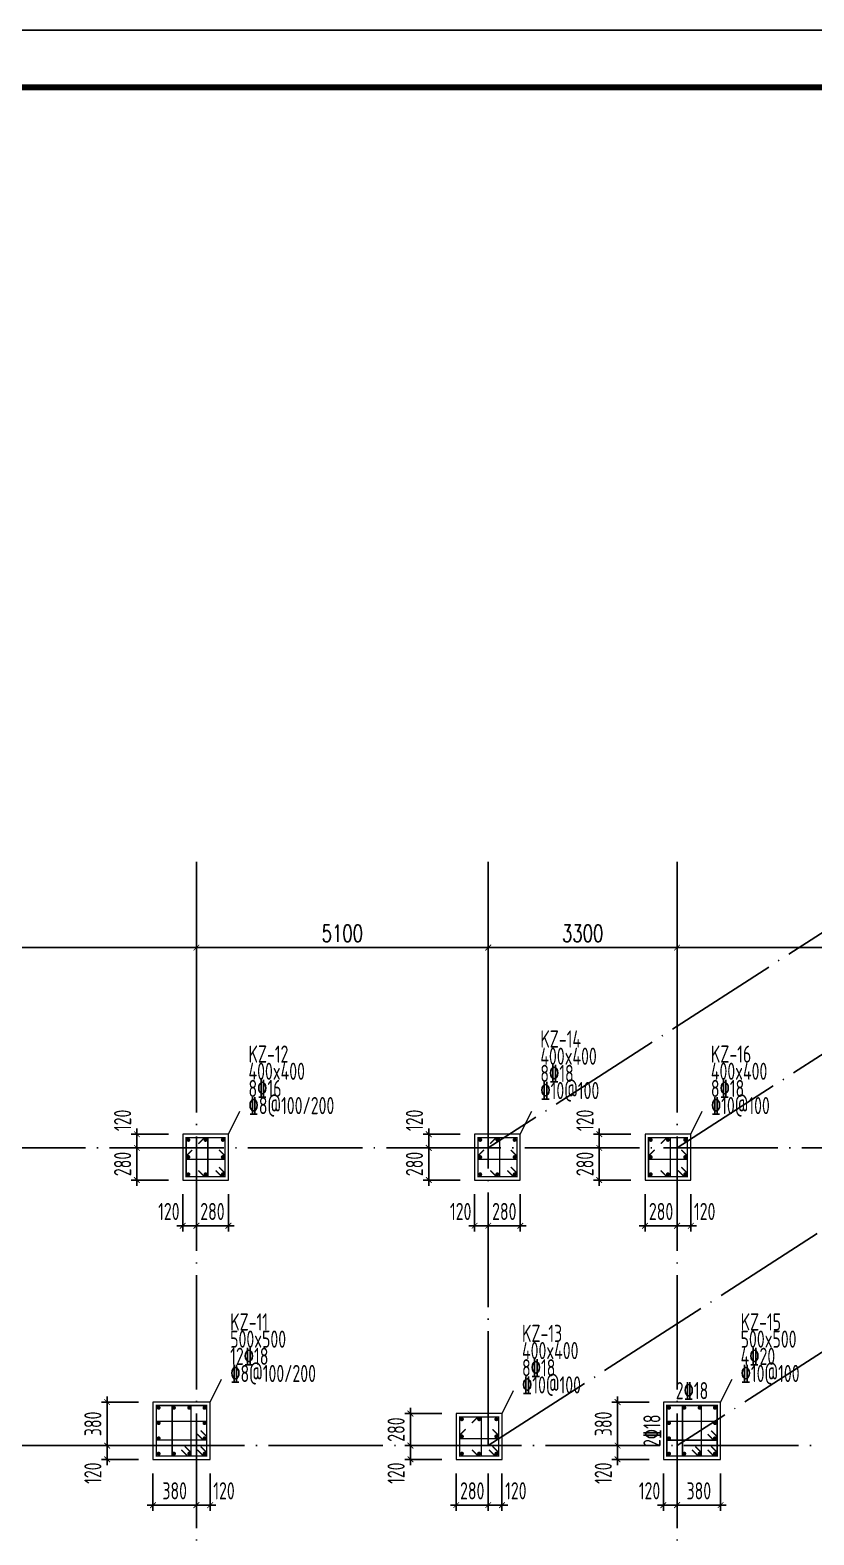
# Model space of a CAD drawing. Extents: x -638872 to -278819, y -139534 to 213996.
# Drawn here: x -324716 to -311018, y 23242 to 49531 of the extents above; entities that cross this region are included whole.
import ezdxf
from ezdxf.enums import TextEntityAlignment as Align

# ---------------------------------------------------------------- set-up
doc = ezdxf.new("R2010")
doc.units = 0
doc.header["$LTSCALE"] = 1000
doc.header["$MEASUREMENT"] = 0
doc.linetypes.add('DOTE', pattern=[2.42, 2, -0.2, 0.02, -0.2])
doc.layers.get('0').update_dxf_attribs({"linetype": 'CONTINUOUS'})
doc.layers.get('Defpoints').update_dxf_attribs({"linetype": 'CONTINUOUS'})
for name, color, linetype in [('AXIS', 171, 'CONTINUOUS'), ('DOTE', 14, 'DOTE'), ('S_PCOLUMHOOPBAR', 24, 'CONTINUOUS'), ('TK', 4, 'CONTINUOUS')]:
    doc.layers.add(name, color=color, linetype=linetype)
for name, color, linetype, lineweight in [('COLU', 7, 'CONTINUOUS', 0), ('COLU_DIM', 3, 'CONTINUOUS', 0), ('COLU_HATCH', 251, 'CONTINUOUS', 0), ('S_PColumMainBar', 14, 'CONTINUOUS', 25), ('柱原位标注', 7, 'CONTINUOUS', 18), ('柱集中标注', 2, 'CONTINUOUS', 18)]:
    doc.layers.add(name, color=color, linetype=linetype, lineweight=lineweight)
doc.styles.add('_TCH_DIM_T3', font='SIMPLEX', dxfattribs={"width": 0.705882, "bigfont": 'GBCBIG'})
doc.styles.add('FromPkpm', font='Pkpmeng', dxfattribs={"width": 0.7, "bigfont": 'hztxt'})
doc.styles.add('TSSD_Dimension', font='tssdeng.shx', dxfattribs={"width": 0.7, "bigfont": 'hztxt.shx'})
doc.dimstyles.new('_TCH_ARCH&&100', dxfattribs={"dimtxt": 297.5, "dimasz": 100, "dimexe": 250, "dimexo": 300, "dimgap": 100, "dimtad": 1, "dimdec": 0, "dimzin": 0, "dimdsep": 46, "dimtxsty": '_TCH_DIM_T3', "dimblk": 'ARCHTICK', "dimcen": 0.09, "dimclrt": 7, "dimazin": 2, "dimtfac": 1, "dimtdec": 0, "dimtix": 1, "dimtmove": 2, "dimatfit": 3, "dimfxl": 0, "dimtolj": 1, "dimtzin": 0, "dimarcsym": 0})
doc.dimstyles.new('TSSD_50_100', dxfattribs={"dimtxt": 300, "dimasz": 100, "dimexe": 100, "dimexo": 250, "dimgap": 100, "dimtad": 1, "dimdec": 0, "dimlfac": 0.5, "dimzin": 0, "dimdsep": 46, "dimtxsty": 'TSSD_Dimension', "dimblk": 'ARCHTICK', "dimblk1": 'ARCHTICK', "dimblk2": 'ARCHTICK', "dimcen": 0, "dimdle": 100, "dimclrt": 7, "dimadec": 0, "dimazin": 0, "dimtfac": 1, "dimtdec": 0, "dimtix": 1, "dimtmove": 2, "dimatfit": 3, "dimfxl": 0, "dimtolj": 1, "dimtzin": 0, "dimarcsym": 0})

# ---------------------------------------------------------------- blocks, each defined once
blk = doc.blocks.new('_ArchTick')
at = {"color": 0, "linetype": 'ByBlock', "const_width": 0.15}
blk.add_lwpolyline([(-0.5, -0.5), (0.5, 0.5)], dxfattribs=at)
blk = doc.blocks.new('*D39')
at = {"layer": 'COLU_DIM', "color": 0, "lineweight": -2}
for p, q in [((-313969, 29192), (-313969, 28542)), ((-313409, 29192), (-313409, 28542)), ((-313969, 28642), (-314069, 28642)), ((-313969, 28642), (-313409, 28642)), ((-313409, 28642), (-313309, 28642))]:
    blk.add_line(p, q, dxfattribs=at)
at = {"layer": 'Defpoints', "color": 0}
for p in [(-313969, 29442), (-313409, 29442), (-313409, 28642)]:
    blk.add_point(p, dxfattribs=at)
at = {"layer": 'COLU_DIM', "color": 0, "lineweight": -2, "xscale": 100, "yscale": 100, "zscale": 100}
blk.add_blockref('_ArchTick', (-313969, 28642), dxfattribs=at)
at = {"layer": 'COLU_DIM', "color": 0, "lineweight": -2, "xscale": 100, "yscale": 100, "zscale": 100, "rotation": 180}
blk.add_blockref('_ArchTick', (-313409, 28642), dxfattribs=at)
at = {"layer": 'COLU_DIM', "color": 7, "insert": (-313689, 28892), "char_height": 300, "attachment_point": 5, "style": 'TSSD_Dimension'}
blk.add_mtext('\\A1;280', dxfattribs=at)
blk = doc.blocks.new('*D40')
at = {"layer": 'COLU_DIM', "color": 0, "lineweight": -2}
for p, q in [((-313409, 29192), (-313409, 28542)), ((-313169, 29192), (-313169, 28542)), ((-313509, 28642), (-313069, 28642))]:
    blk.add_line(p, q, dxfattribs=at)
at = {"layer": 'Defpoints', "color": 0}
for p in [(-313409, 29442), (-313169, 29442), (-313169, 28642)]:
    blk.add_point(p, dxfattribs=at)
at = {"layer": 'COLU_DIM', "color": 0, "lineweight": -2, "xscale": 100, "yscale": 100, "zscale": 100, "rotation": 180}
blk.add_blockref('_ArchTick', (-313409, 28642), dxfattribs=at)
at = {"layer": 'COLU_DIM', "color": 0, "lineweight": -2, "xscale": 100, "yscale": 100, "zscale": 100}
blk.add_blockref('_ArchTick', (-313169, 28642), dxfattribs=at)
at = {"layer": 'COLU_DIM', "color": 7, "insert": (-312927, 28892), "char_height": 300, "attachment_point": 5, "style": 'TSSD_Dimension'}
blk.add_mtext('\\A1;120', dxfattribs=at)
blk = doc.blocks.new('*D41')
at = {"layer": 'COLU_DIM', "color": 0, "lineweight": -2}
for p, q in [((-314219, 30002), (-314869, 30002)), ((-314769, 30002), (-314769, 30102)), ((-314769, 29442), (-314769, 30002)), ((-314219, 29442), (-314869, 29442)), ((-314769, 29442), (-314769, 29342))]:
    blk.add_line(p, q, dxfattribs=at)
at = {"layer": 'Defpoints', "color": 0}
for p in [(-314769, 30002), (-313969, 30002), (-313969, 29442)]:
    blk.add_point(p, dxfattribs=at)
at = {"layer": 'COLU_DIM', "color": 0, "lineweight": -2, "xscale": 100, "yscale": 100, "zscale": 100}
for p, rotation in [((-314769, 30002), 270), ((-314769, 29442), 90)]:
    blk.add_blockref('_ArchTick', p, dxfattribs=dict(at, rotation=rotation))
at = {"layer": 'COLU_DIM', "color": 7, "insert": (-315019, 29722), "char_height": 300, "attachment_point": 5, "rotation": 90, "style": 'TSSD_Dimension'}
blk.add_mtext('\\A1;280', dxfattribs=at)
blk = doc.blocks.new('*D42')
at = {"layer": 'COLU_DIM', "color": 0, "lineweight": -2}
for p, q in [((-314219, 30242), (-314869, 30242)), ((-314769, 29902), (-314769, 30342)), ((-314219, 30002), (-314869, 30002))]:
    blk.add_line(p, q, dxfattribs=at)
at = {"layer": 'Defpoints', "color": 0}
for p in [(-314769, 30242), (-313969, 30242), (-313969, 30002)]:
    blk.add_point(p, dxfattribs=at)
at = {"layer": 'COLU_DIM', "color": 0, "lineweight": -2, "xscale": 100, "yscale": 100, "zscale": 100}
for p, rotation in [((-314769, 30242), 90), ((-314769, 30002), 270)]:
    blk.add_blockref('_ArchTick', p, dxfattribs=dict(at, rotation=rotation))
at = {"layer": 'COLU_DIM', "color": 7, "insert": (-315019, 30484), "char_height": 300, "attachment_point": 5, "rotation": 90, "style": 'TSSD_Dimension'}
blk.add_mtext('\\A1;120', dxfattribs=at)
blk = doc.blocks.new('*D43')
at = {"layer": 'COLU_DIM', "color": 0, "lineweight": -2}
for p, q in [((-316949, 29192), (-316949, 28542)), ((-316709, 29192), (-316709, 28542)), ((-317049, 28642), (-316609, 28642))]:
    blk.add_line(p, q, dxfattribs=at)
at = {"layer": 'Defpoints', "color": 0}
for p in [(-316949, 29442), (-316709, 29442), (-316709, 28642)]:
    blk.add_point(p, dxfattribs=at)
at = {"layer": 'COLU_DIM', "color": 0, "lineweight": -2, "xscale": 100, "yscale": 100, "zscale": 100, "rotation": 180}
blk.add_blockref('_ArchTick', (-316949, 28642), dxfattribs=at)
at = {"layer": 'COLU_DIM', "color": 0, "lineweight": -2, "xscale": 100, "yscale": 100, "zscale": 100}
blk.add_blockref('_ArchTick', (-316709, 28642), dxfattribs=at)
at = {"layer": 'COLU_DIM', "color": 7, "insert": (-317191, 28892), "char_height": 300, "attachment_point": 5, "style": 'TSSD_Dimension'}
blk.add_mtext('\\A1;120', dxfattribs=at)
blk = doc.blocks.new('*D44')
at = {"layer": 'COLU_DIM', "color": 0, "lineweight": -2}
for p, q in [((-316709, 29192), (-316709, 28542)), ((-316149, 29192), (-316149, 28542)), ((-316709, 28642), (-316809, 28642)), ((-316709, 28642), (-316149, 28642)), ((-316149, 28642), (-316049, 28642))]:
    blk.add_line(p, q, dxfattribs=at)
at = {"layer": 'Defpoints', "color": 0}
for p in [(-316709, 29442), (-316149, 29442), (-316149, 28642)]:
    blk.add_point(p, dxfattribs=at)
at = {"layer": 'COLU_DIM', "color": 0, "lineweight": -2, "xscale": 100, "yscale": 100, "zscale": 100}
blk.add_blockref('_ArchTick', (-316709, 28642), dxfattribs=at)
at = {"layer": 'COLU_DIM', "color": 0, "lineweight": -2, "xscale": 100, "yscale": 100, "zscale": 100, "rotation": 180}
blk.add_blockref('_ArchTick', (-316149, 28642), dxfattribs=at)
at = {"layer": 'COLU_DIM', "color": 7, "insert": (-316429, 28892), "char_height": 300, "attachment_point": 5, "style": 'TSSD_Dimension'}
blk.add_mtext('\\A1;280', dxfattribs=at)
blk = doc.blocks.new('*D45')
at = {"layer": 'COLU_DIM', "color": 0, "lineweight": -2}
for p, q in [((-317199, 30002), (-317849, 30002)), ((-317749, 30002), (-317749, 30102)), ((-317749, 29442), (-317749, 30002)), ((-317199, 29442), (-317849, 29442)), ((-317749, 29442), (-317749, 29342))]:
    blk.add_line(p, q, dxfattribs=at)
at = {"layer": 'Defpoints', "color": 0}
for p in [(-317749, 30002), (-316949, 30002), (-316949, 29442)]:
    blk.add_point(p, dxfattribs=at)
at = {"layer": 'COLU_DIM', "color": 0, "lineweight": -2, "xscale": 100, "yscale": 100, "zscale": 100}
for p, rotation in [((-317749, 30002), 270), ((-317749, 29442), 90)]:
    blk.add_blockref('_ArchTick', p, dxfattribs=dict(at, rotation=rotation))
at = {"layer": 'COLU_DIM', "color": 7, "insert": (-317999, 29722), "char_height": 300, "attachment_point": 5, "rotation": 90, "style": 'TSSD_Dimension'}
blk.add_mtext('\\A1;280', dxfattribs=at)
blk = doc.blocks.new('*D46')
at = {"layer": 'COLU_DIM', "color": 0, "lineweight": -2}
for p, q in [((-317199, 30242), (-317849, 30242)), ((-317749, 29902), (-317749, 30342)), ((-317199, 30002), (-317849, 30002))]:
    blk.add_line(p, q, dxfattribs=at)
at = {"layer": 'Defpoints', "color": 0}
for p in [(-317749, 30242), (-316949, 30242), (-316949, 30002)]:
    blk.add_point(p, dxfattribs=at)
at = {"layer": 'COLU_DIM', "color": 0, "lineweight": -2, "xscale": 100, "yscale": 100, "zscale": 100}
for p, rotation in [((-317749, 30242), 90), ((-317749, 30002), 270)]:
    blk.add_blockref('_ArchTick', p, dxfattribs=dict(at, rotation=rotation))
at = {"layer": 'COLU_DIM', "color": 7, "insert": (-317999, 30484), "char_height": 300, "attachment_point": 5, "rotation": 90, "style": 'TSSD_Dimension'}
blk.add_mtext('\\A1;120', dxfattribs=at)
blk = doc.blocks.new('*D47')
at = {"layer": 'COLU_DIM', "color": 0, "lineweight": -2}
for p, q in [((-322049, 29192), (-322049, 28542)), ((-321809, 29192), (-321809, 28542)), ((-322149, 28642), (-321709, 28642))]:
    blk.add_line(p, q, dxfattribs=at)
at = {"layer": 'Defpoints', "color": 0}
for p in [(-322049, 29442), (-321809, 29442), (-321809, 28642)]:
    blk.add_point(p, dxfattribs=at)
at = {"layer": 'COLU_DIM', "color": 0, "lineweight": -2, "xscale": 100, "yscale": 100, "zscale": 100, "rotation": 180}
blk.add_blockref('_ArchTick', (-322049, 28642), dxfattribs=at)
at = {"layer": 'COLU_DIM', "color": 0, "lineweight": -2, "xscale": 100, "yscale": 100, "zscale": 100}
blk.add_blockref('_ArchTick', (-321809, 28642), dxfattribs=at)
at = {"layer": 'COLU_DIM', "color": 7, "insert": (-322291, 28892), "char_height": 300, "attachment_point": 5, "style": 'TSSD_Dimension'}
blk.add_mtext('\\A1;120', dxfattribs=at)
blk = doc.blocks.new('*D48')
at = {"layer": 'COLU_DIM', "color": 0, "lineweight": -2}
for p, q in [((-321809, 29192), (-321809, 28542)), ((-321249, 29192), (-321249, 28542)), ((-321809, 28642), (-321909, 28642)), ((-321809, 28642), (-321249, 28642)), ((-321249, 28642), (-321149, 28642))]:
    blk.add_line(p, q, dxfattribs=at)
at = {"layer": 'Defpoints', "color": 0}
for p in [(-321809, 29442), (-321249, 29442), (-321249, 28642)]:
    blk.add_point(p, dxfattribs=at)
at = {"layer": 'COLU_DIM', "color": 0, "lineweight": -2, "xscale": 100, "yscale": 100, "zscale": 100}
blk.add_blockref('_ArchTick', (-321809, 28642), dxfattribs=at)
at = {"layer": 'COLU_DIM', "color": 0, "lineweight": -2, "xscale": 100, "yscale": 100, "zscale": 100, "rotation": 180}
blk.add_blockref('_ArchTick', (-321249, 28642), dxfattribs=at)
at = {"layer": 'COLU_DIM', "color": 7, "insert": (-321529, 28892), "char_height": 300, "attachment_point": 5, "style": 'TSSD_Dimension'}
blk.add_mtext('\\A1;280', dxfattribs=at)
blk = doc.blocks.new('*D49')
at = {"layer": 'COLU_DIM', "color": 0, "lineweight": -2}
for p, q in [((-322299, 30002), (-322949, 30002)), ((-322849, 30002), (-322849, 30102)), ((-322849, 29442), (-322849, 30002)), ((-322299, 29442), (-322949, 29442)), ((-322849, 29442), (-322849, 29342))]:
    blk.add_line(p, q, dxfattribs=at)
at = {"layer": 'Defpoints', "color": 0}
for p in [(-322849, 30002), (-322049, 30002), (-322049, 29442)]:
    blk.add_point(p, dxfattribs=at)
at = {"layer": 'COLU_DIM', "color": 0, "lineweight": -2, "xscale": 100, "yscale": 100, "zscale": 100}
for p, rotation in [((-322849, 30002), 270), ((-322849, 29442), 90)]:
    blk.add_blockref('_ArchTick', p, dxfattribs=dict(at, rotation=rotation))
at = {"layer": 'COLU_DIM', "color": 7, "insert": (-323099, 29722), "char_height": 300, "attachment_point": 5, "rotation": 90, "style": 'TSSD_Dimension'}
blk.add_mtext('\\A1;280', dxfattribs=at)
blk = doc.blocks.new('*D50')
at = {"layer": 'COLU_DIM', "color": 0, "lineweight": -2}
for p, q in [((-322299, 30242), (-322949, 30242)), ((-322849, 29902), (-322849, 30342)), ((-322299, 30002), (-322949, 30002))]:
    blk.add_line(p, q, dxfattribs=at)
at = {"layer": 'Defpoints', "color": 0}
for p in [(-322849, 30242), (-322049, 30242), (-322049, 30002)]:
    blk.add_point(p, dxfattribs=at)
at = {"layer": 'COLU_DIM', "color": 0, "lineweight": -2, "xscale": 100, "yscale": 100, "zscale": 100}
for p, rotation in [((-322849, 30242), 90), ((-322849, 30002), 270)]:
    blk.add_blockref('_ArchTick', p, dxfattribs=dict(at, rotation=rotation))
at = {"layer": 'COLU_DIM', "color": 7, "insert": (-323099, 30484), "char_height": 300, "attachment_point": 5, "rotation": 90, "style": 'TSSD_Dimension'}
blk.add_mtext('\\A1;120', dxfattribs=at)
blk = doc.blocks.new('*D72')
at = {"layer": 'COLU_DIM', "color": 0, "lineweight": -2}
for p, q in [((-313649, 24312), (-313649, 23662)), ((-313409, 24312), (-313409, 23662)), ((-313749, 23762), (-313309, 23762))]:
    blk.add_line(p, q, dxfattribs=at)
at = {"layer": 'Defpoints', "color": 0}
for p in [(-313649, 24562), (-313409, 24562), (-313409, 23762)]:
    blk.add_point(p, dxfattribs=at)
at = {"layer": 'COLU_DIM', "color": 0, "lineweight": -2, "xscale": 100, "yscale": 100, "zscale": 100, "rotation": 180}
blk.add_blockref('_ArchTick', (-313649, 23762), dxfattribs=at)
at = {"layer": 'COLU_DIM', "color": 0, "lineweight": -2, "xscale": 100, "yscale": 100, "zscale": 100}
blk.add_blockref('_ArchTick', (-313409, 23762), dxfattribs=at)
at = {"layer": 'COLU_DIM', "color": 7, "insert": (-313891, 24012), "char_height": 300, "attachment_point": 5, "style": 'TSSD_Dimension'}
blk.add_mtext('\\A1;120', dxfattribs=at)
blk = doc.blocks.new('*D73')
at = {"layer": 'COLU_DIM', "color": 0, "lineweight": -2}
for p, q in [((-313409, 24312), (-313409, 23662)), ((-312649, 24312), (-312649, 23662)), ((-313509, 23762), (-312549, 23762))]:
    blk.add_line(p, q, dxfattribs=at)
at = {"layer": 'Defpoints', "color": 0}
for p in [(-313409, 24562), (-312649, 24562), (-312649, 23762)]:
    blk.add_point(p, dxfattribs=at)
at = {"layer": 'COLU_DIM', "color": 0, "lineweight": -2, "xscale": 100, "yscale": 100, "zscale": 100, "rotation": 180}
blk.add_blockref('_ArchTick', (-313409, 23762), dxfattribs=at)
at = {"layer": 'COLU_DIM', "color": 0, "lineweight": -2, "xscale": 100, "yscale": 100, "zscale": 100}
blk.add_blockref('_ArchTick', (-312649, 23762), dxfattribs=at)
at = {"layer": 'COLU_DIM', "color": 7, "insert": (-313029, 24012), "char_height": 300, "attachment_point": 5, "style": 'TSSD_Dimension'}
blk.add_mtext('\\A1;380', dxfattribs=at)
blk = doc.blocks.new('*D74')
at = {"layer": 'COLU_DIM', "color": 0, "lineweight": -2}
for p, q in [((-313899, 25562), (-314549, 25562)), ((-314449, 25662), (-314449, 24702)), ((-313899, 24802), (-314549, 24802))]:
    blk.add_line(p, q, dxfattribs=at)
at = {"layer": 'Defpoints', "color": 0}
for p in [(-313649, 25562), (-314449, 24802), (-313649, 24802)]:
    blk.add_point(p, dxfattribs=at)
at = {"layer": 'COLU_DIM', "color": 0, "lineweight": -2, "xscale": 100, "yscale": 100, "zscale": 100}
for p, rotation in [((-314449, 25562), 90), ((-314449, 24802), 270)]:
    blk.add_blockref('_ArchTick', p, dxfattribs=dict(at, rotation=rotation))
at = {"layer": 'COLU_DIM', "color": 7, "insert": (-314699, 25182), "char_height": 300, "attachment_point": 5, "rotation": 90, "style": 'TSSD_Dimension'}
blk.add_mtext('\\A1;380', dxfattribs=at)
blk = doc.blocks.new('*D75')
at = {"layer": 'COLU_DIM', "color": 0, "lineweight": -2}
for p, q in [((-313899, 24802), (-314549, 24802)), ((-314449, 24902), (-314449, 24462)), ((-313899, 24562), (-314549, 24562))]:
    blk.add_line(p, q, dxfattribs=at)
at = {"layer": 'Defpoints', "color": 0}
for p in [(-313649, 24802), (-314449, 24562), (-313649, 24562)]:
    blk.add_point(p, dxfattribs=at)
at = {"layer": 'COLU_DIM', "color": 0, "lineweight": -2, "xscale": 100, "yscale": 100, "zscale": 100}
for p, rotation in [((-314449, 24802), 90), ((-314449, 24562), 270)]:
    blk.add_blockref('_ArchTick', p, dxfattribs=dict(at, rotation=rotation))
at = {"layer": 'COLU_DIM', "color": 7, "insert": (-314699, 24320), "char_height": 300, "attachment_point": 5, "rotation": 90, "style": 'TSSD_Dimension'}
blk.add_mtext('\\A1;120', dxfattribs=at)
blk = doc.blocks.new('*D76')
at = {"layer": 'COLU_DIM', "color": 0, "lineweight": -2}
for p, q in [((-317269, 24312), (-317269, 23662)), ((-316709, 24312), (-316709, 23662)), ((-317269, 23762), (-317369, 23762)), ((-317269, 23762), (-316709, 23762)), ((-316709, 23762), (-316609, 23762))]:
    blk.add_line(p, q, dxfattribs=at)
at = {"layer": 'Defpoints', "color": 0}
for p in [(-317269, 24562), (-316709, 24562), (-316709, 23762)]:
    blk.add_point(p, dxfattribs=at)
at = {"layer": 'COLU_DIM', "color": 0, "lineweight": -2, "xscale": 100, "yscale": 100, "zscale": 100}
blk.add_blockref('_ArchTick', (-317269, 23762), dxfattribs=at)
at = {"layer": 'COLU_DIM', "color": 0, "lineweight": -2, "xscale": 100, "yscale": 100, "zscale": 100, "rotation": 180}
blk.add_blockref('_ArchTick', (-316709, 23762), dxfattribs=at)
at = {"layer": 'COLU_DIM', "color": 7, "insert": (-316989, 24012), "char_height": 300, "attachment_point": 5, "style": 'TSSD_Dimension'}
blk.add_mtext('\\A1;280', dxfattribs=at)
blk = doc.blocks.new('*D77')
at = {"layer": 'COLU_DIM', "color": 0, "lineweight": -2}
for p, q in [((-316709, 24312), (-316709, 23662)), ((-316469, 24312), (-316469, 23662)), ((-316809, 23762), (-316369, 23762))]:
    blk.add_line(p, q, dxfattribs=at)
at = {"layer": 'Defpoints', "color": 0}
for p in [(-316709, 24562), (-316469, 24562), (-316469, 23762)]:
    blk.add_point(p, dxfattribs=at)
at = {"layer": 'COLU_DIM', "color": 0, "lineweight": -2, "xscale": 100, "yscale": 100, "zscale": 100, "rotation": 180}
blk.add_blockref('_ArchTick', (-316709, 23762), dxfattribs=at)
at = {"layer": 'COLU_DIM', "color": 0, "lineweight": -2, "xscale": 100, "yscale": 100, "zscale": 100}
blk.add_blockref('_ArchTick', (-316469, 23762), dxfattribs=at)
at = {"layer": 'COLU_DIM', "color": 7, "insert": (-316227, 24012), "char_height": 300, "attachment_point": 5, "style": 'TSSD_Dimension'}
blk.add_mtext('\\A1;120', dxfattribs=at)
blk = doc.blocks.new('*D78')
at = {"layer": 'COLU_DIM', "color": 0, "lineweight": -2}
for p, q in [((-317519, 25362), (-318169, 25362)), ((-318069, 25362), (-318069, 25462)), ((-318069, 25362), (-318069, 24802)), ((-317519, 24802), (-318169, 24802)), ((-318069, 24802), (-318069, 24702))]:
    blk.add_line(p, q, dxfattribs=at)
at = {"layer": 'Defpoints', "color": 0}
for p in [(-317269, 25362), (-318069, 24802), (-317269, 24802)]:
    blk.add_point(p, dxfattribs=at)
at = {"layer": 'COLU_DIM', "color": 0, "lineweight": -2, "xscale": 100, "yscale": 100, "zscale": 100}
for p, rotation in [((-318069, 25362), 270), ((-318069, 24802), 90)]:
    blk.add_blockref('_ArchTick', p, dxfattribs=dict(at, rotation=rotation))
at = {"layer": 'COLU_DIM', "color": 7, "insert": (-318319, 25082), "char_height": 300, "attachment_point": 5, "rotation": 90, "style": 'TSSD_Dimension'}
blk.add_mtext('\\A1;280', dxfattribs=at)
blk = doc.blocks.new('*D79')
at = {"layer": 'COLU_DIM', "color": 0, "lineweight": -2}
for p, q in [((-317519, 24802), (-318169, 24802)), ((-318069, 24902), (-318069, 24462)), ((-317519, 24562), (-318169, 24562))]:
    blk.add_line(p, q, dxfattribs=at)
at = {"layer": 'Defpoints', "color": 0}
for p in [(-317269, 24802), (-318069, 24562), (-317269, 24562)]:
    blk.add_point(p, dxfattribs=at)
at = {"layer": 'COLU_DIM', "color": 0, "lineweight": -2, "xscale": 100, "yscale": 100, "zscale": 100}
for p, rotation in [((-318069, 24802), 90), ((-318069, 24562), 270)]:
    blk.add_blockref('_ArchTick', p, dxfattribs=dict(at, rotation=rotation))
at = {"layer": 'COLU_DIM', "color": 7, "insert": (-318319, 24320), "char_height": 300, "attachment_point": 5, "rotation": 90, "style": 'TSSD_Dimension'}
blk.add_mtext('\\A1;120', dxfattribs=at)
blk = doc.blocks.new('*D80')
at = {"layer": 'COLU_DIM', "color": 0, "lineweight": -2}
for p, q in [((-322569, 24312), (-322569, 23662)), ((-321809, 24312), (-321809, 23662)), ((-322669, 23762), (-321709, 23762))]:
    blk.add_line(p, q, dxfattribs=at)
at = {"layer": 'Defpoints', "color": 0}
for p in [(-322569, 24562), (-321809, 24562), (-321809, 23762)]:
    blk.add_point(p, dxfattribs=at)
at = {"layer": 'COLU_DIM', "color": 0, "lineweight": -2, "xscale": 100, "yscale": 100, "zscale": 100, "rotation": 180}
blk.add_blockref('_ArchTick', (-322569, 23762), dxfattribs=at)
at = {"layer": 'COLU_DIM', "color": 0, "lineweight": -2, "xscale": 100, "yscale": 100, "zscale": 100}
blk.add_blockref('_ArchTick', (-321809, 23762), dxfattribs=at)
at = {"layer": 'COLU_DIM', "color": 7, "insert": (-322189, 24012), "char_height": 300, "attachment_point": 5, "style": 'TSSD_Dimension'}
blk.add_mtext('\\A1;380', dxfattribs=at)
blk = doc.blocks.new('*D81')
at = {"layer": 'COLU_DIM', "color": 0, "lineweight": -2}
for p, q in [((-321809, 24312), (-321809, 23662)), ((-321569, 24312), (-321569, 23662)), ((-321909, 23762), (-321469, 23762))]:
    blk.add_line(p, q, dxfattribs=at)
at = {"layer": 'Defpoints', "color": 0}
for p in [(-321809, 24562), (-321569, 24562), (-321569, 23762)]:
    blk.add_point(p, dxfattribs=at)
at = {"layer": 'COLU_DIM', "color": 0, "lineweight": -2, "xscale": 100, "yscale": 100, "zscale": 100, "rotation": 180}
blk.add_blockref('_ArchTick', (-321809, 23762), dxfattribs=at)
at = {"layer": 'COLU_DIM', "color": 0, "lineweight": -2, "xscale": 100, "yscale": 100, "zscale": 100}
blk.add_blockref('_ArchTick', (-321569, 23762), dxfattribs=at)
at = {"layer": 'COLU_DIM', "color": 7, "insert": (-321327, 24012), "char_height": 300, "attachment_point": 5, "style": 'TSSD_Dimension'}
blk.add_mtext('\\A1;120', dxfattribs=at)
blk = doc.blocks.new('*D82')
at = {"layer": 'COLU_DIM', "color": 0, "lineweight": -2}
for p, q in [((-322819, 25562), (-323469, 25562)), ((-323369, 25662), (-323369, 24702)), ((-322819, 24802), (-323469, 24802))]:
    blk.add_line(p, q, dxfattribs=at)
at = {"layer": 'Defpoints', "color": 0}
for p in [(-322569, 25562), (-323369, 24802), (-322569, 24802)]:
    blk.add_point(p, dxfattribs=at)
at = {"layer": 'COLU_DIM', "color": 0, "lineweight": -2, "xscale": 100, "yscale": 100, "zscale": 100}
for p, rotation in [((-323369, 25562), 90), ((-323369, 24802), 270)]:
    blk.add_blockref('_ArchTick', p, dxfattribs=dict(at, rotation=rotation))
at = {"layer": 'COLU_DIM', "color": 7, "insert": (-323619, 25182), "char_height": 300, "attachment_point": 5, "rotation": 90, "style": 'TSSD_Dimension'}
blk.add_mtext('\\A1;380', dxfattribs=at)
blk = doc.blocks.new('*D83')
at = {"layer": 'COLU_DIM', "color": 0, "lineweight": -2}
for p, q in [((-322819, 24802), (-323469, 24802)), ((-323369, 24902), (-323369, 24462)), ((-322819, 24562), (-323469, 24562))]:
    blk.add_line(p, q, dxfattribs=at)
at = {"layer": 'Defpoints', "color": 0}
for p in [(-322569, 24802), (-323369, 24562), (-322569, 24562)]:
    blk.add_point(p, dxfattribs=at)
at = {"layer": 'COLU_DIM', "color": 0, "lineweight": -2, "xscale": 100, "yscale": 100, "zscale": 100}
for p, rotation in [((-323369, 24802), 90), ((-323369, 24562), 270)]:
    blk.add_blockref('_ArchTick', p, dxfattribs=dict(at, rotation=rotation))
at = {"layer": 'COLU_DIM', "color": 7, "insert": (-323619, 24320), "char_height": 300, "attachment_point": 5, "rotation": 90, "style": 'TSSD_Dimension'}
blk.add_mtext('\\A1;120', dxfattribs=at)
blk = doc.blocks.new('GeYuanFrame_51865015', base_point=(18.76, 4.34))
at = {"layer": 'TK'}
blk.add_line((43.76, 414.34), (751.76, 414.34), dxfattribs=at)
blk.add_lwpolyline([(18.76, 424.34), (761.76, 424.34), (761.76, 4.34), (18.76, 4.34), (18.76, 424.34)], dxfattribs=at)
at = {"layer": 'TK', "const_width": 1}
blk.add_lwpolyline([(751.76, 414.34), (43.76, 414.34), (43.76, 14.34), (751.76, 14.34)], close=True, dxfattribs=at)
blk = doc.blocks.new('*D701')
at = {"layer": 'AXIS', "color": 0, "lineweight": -2}
for p, q in [((-330208.75508, 31301.88936), (-330208.75508, 33751.88936)), ((-321808.75508, 31301.88936), (-321808.75508, 33751.88936)), ((-330208.75508, 33501.88936), (-321808.75508, 33501.88936))]:
    blk.add_line(p, q, dxfattribs=at)
at = {"layer": 'Defpoints', "color": 0}
for p in [(-321808.75508, 33501.88936), (-330208.75508, 31001.88936), (-321808.75508, 31001.88936)]:
    blk.add_point(p, dxfattribs=at)
at = {"layer": 'AXIS', "color": 0, "lineweight": -2, "xscale": 100, "yscale": 100, "zscale": 100, "rotation": 180}
blk.add_blockref('_ArchTick', (-330208.75508, 33501.88936), dxfattribs=at)
at = {"layer": 'AXIS', "color": 0, "lineweight": -2, "xscale": 100, "yscale": 100, "zscale": 100}
blk.add_blockref('_ArchTick', (-321808.75508, 33501.88936), dxfattribs=at)
at = {"layer": 'AXIS', "color": 7, "insert": (-326008.75508, 33750.63936), "char_height": 297.5, "attachment_point": 5, "style": '_TCH_DIM_T3'}
blk.add_mtext('\\A1;8400', dxfattribs=at)
blk = doc.blocks.new('*D702')
at = {"layer": 'AXIS', "color": 0, "lineweight": -2}
for p, q in [((-321808.75508, 31301.88936), (-321808.75508, 33751.88936)), ((-316708.75508, 31301.88936), (-316708.75508, 33751.88936)), ((-321808.75508, 33501.88936), (-316708.75508, 33501.88936))]:
    blk.add_line(p, q, dxfattribs=at)
at = {"layer": 'Defpoints', "color": 0}
for p in [(-316708.75508, 33501.88936), (-321808.75508, 31001.88936), (-316708.75508, 31001.88936)]:
    blk.add_point(p, dxfattribs=at)
at = {"layer": 'AXIS', "color": 0, "lineweight": -2, "xscale": 100, "yscale": 100, "zscale": 100, "rotation": 180}
blk.add_blockref('_ArchTick', (-321808.75508, 33501.88936), dxfattribs=at)
at = {"layer": 'AXIS', "color": 0, "lineweight": -2, "xscale": 100, "yscale": 100, "zscale": 100}
blk.add_blockref('_ArchTick', (-316708.75508, 33501.88936), dxfattribs=at)
at = {"layer": 'AXIS', "color": 7, "insert": (-319258.75508, 33750.63936), "char_height": 297.5, "attachment_point": 5, "style": '_TCH_DIM_T3'}
blk.add_mtext('\\A1;5100', dxfattribs=at)
blk = doc.blocks.new('*D703')
at = {"layer": 'AXIS', "color": 0, "lineweight": -2}
for p, q in [((-316708.75508, 31301.88936), (-316708.75508, 33751.88936)), ((-313408.75508, 31301.88936), (-313408.75508, 33751.88936)), ((-316708.75508, 33501.88936), (-313408.75508, 33501.88936))]:
    blk.add_line(p, q, dxfattribs=at)
at = {"layer": 'Defpoints', "color": 0}
for p in [(-313408.75508, 33501.88936), (-316708.75508, 31001.88936), (-313408.75508, 31001.88936)]:
    blk.add_point(p, dxfattribs=at)
at = {"layer": 'AXIS', "color": 0, "lineweight": -2, "xscale": 100, "yscale": 100, "zscale": 100, "rotation": 180}
blk.add_blockref('_ArchTick', (-316708.75508, 33501.88936), dxfattribs=at)
at = {"layer": 'AXIS', "color": 0, "lineweight": -2, "xscale": 100, "yscale": 100, "zscale": 100}
blk.add_blockref('_ArchTick', (-313408.75508, 33501.88936), dxfattribs=at)
at = {"layer": 'AXIS', "color": 7, "insert": (-315058.75508, 33750.63936), "char_height": 297.5, "attachment_point": 5, "style": '_TCH_DIM_T3'}
blk.add_mtext('\\A1;3300', dxfattribs=at)
blk = doc.blocks.new('*D704')
at = {"layer": 'AXIS', "color": 0, "lineweight": -2}
for p, q in [((-313408.75508, 31301.88936), (-313408.75508, 33751.88936)), ((-305008.75508, 31301.88936), (-305008.75508, 33751.88936)), ((-313408.75508, 33501.88936), (-305008.75508, 33501.88936))]:
    blk.add_line(p, q, dxfattribs=at)
at = {"layer": 'Defpoints', "color": 0}
for p in [(-305008.75508, 33501.88936), (-313408.75508, 31001.88936), (-305008.75508, 31001.88936)]:
    blk.add_point(p, dxfattribs=at)
at = {"layer": 'AXIS', "color": 0, "lineweight": -2, "xscale": 100, "yscale": 100, "zscale": 100, "rotation": 180}
blk.add_blockref('_ArchTick', (-313408.75508, 33501.88936), dxfattribs=at)
at = {"layer": 'AXIS', "color": 0, "lineweight": -2, "xscale": 100, "yscale": 100, "zscale": 100}
blk.add_blockref('_ArchTick', (-305008.75508, 33501.88936), dxfattribs=at)
at = {"layer": 'AXIS', "color": 7, "insert": (-309208.75508, 33750.63936), "char_height": 297.5, "attachment_point": 5, "style": '_TCH_DIM_T3'}
blk.add_mtext('\\A1;8400', dxfattribs=at)

msp = doc.modelspace()

# ---------------------------------------------------------------- linework, layer by layer
at = {"layer": 'AXIS'}
for p, q in [((-321808.76, 31001.89), (-321808.76, 35001.89)), ((-316708.76, 31001.89), (-316708.76, 35001.89)), ((-313408.76, 31001.89), (-313408.76, 35001.89))]:
    msp.add_line(p, q, dxfattribs=at)
at = {"layer": 'COLU'}
for points in [[(-321248.75, 29441.89), (-321248.75, 30241.89), (-322048.75, 30241.89), (-322048.75, 29441.89)], [(-316148.75, 29441.89), (-316148.75, 30241.89), (-316948.75, 30241.89), (-316948.75, 29441.89)], [(-313168.75, 29441.89), (-313168.75, 30241.89), (-313968.75, 30241.89), (-313968.75, 29441.89)], [(-321568.75, 24561.89), (-321568.75, 25561.89), (-322568.75, 25561.89), (-322568.75, 24561.89)], [(-312648.75, 24561.89), (-312648.75, 25561.89), (-313648.75, 25561.89), (-313648.75, 24561.89)], [(-316468.75, 24561.89), (-316468.75, 25361.89), (-317268.75, 25361.89), (-317268.75, 24561.89)]]:
    msp.add_lwpolyline(points, close=True, dxfattribs=at)
at = {"layer": 'DOTE', "color": 8, "linetype": 'DOTE'}
for p, q in [((-293502.15, 44961.68), (-316708.76, 30001.89)), ((-313408.76, 30001.89), (-290202.15, 44961.68)), ((-316708.76, 24801.89), (-293502.15, 39761.68)), ((-290202.15, 39761.68), (-313408.76, 24801.89)), ((-321808.76, 16101.89), (-321808.76, 31001.89)), ((-316708.76, 24801.89), (-316708.76, 31001.89)), ((-313408.76, 16101.89), (-313408.76, 31001.89)), ((-294708.76, 30001.89), (-339908.76, 30001.89)), ((-339908.76, 24801.89), (-294708.76, 24801.89))]:
    msp.add_line(p, q, dxfattribs=at)
at = {"layer": 'S_PCOLUMHOOPBAR', "ltscale": 2, "const_width": 25}
for points in [[(-321474.82, 29607.96), (-321368.75, 29501.89), (-321308.75, 29501.89), (-321308.75, 29561.89), (-321308.75, 29501.89), (-321308.75, 30181.89), (-321988.75, 30181.89), (-321988.75, 29501.89), (-321368.75, 29501.89), (-321308.75, 29501.89), (-321308.75, 29561.89), (-321414.82, 29667.96)], [(-321882.69, 29967.96), (-321988.75, 29861.89), (-321988.75, 29801.89), (-321308.75, 29801.89), (-321308.75, 29861.89), (-321414.82, 29967.96)], [(-321774.82, 29607.96), (-321668.75, 29501.89), (-321608.75, 29501.89), (-321608.75, 30181.89), (-321668.75, 30181.89), (-321774.82, 30075.82)], [(-316374.82, 29607.96), (-316268.75, 29501.89), (-316208.75, 29501.89), (-316208.75, 29561.89), (-316208.75, 29501.89), (-316208.75, 30181.89), (-316888.75, 30181.89), (-316888.75, 29501.89), (-316268.75, 29501.89), (-316208.75, 29501.89), (-316208.75, 29561.89), (-316314.82, 29667.96)], [(-316782.69, 29967.96), (-316888.75, 29861.89), (-316888.75, 29801.89), (-316208.75, 29801.89), (-316208.75, 29861.89), (-316314.82, 29967.96)], [(-316674.82, 29607.96), (-316568.75, 29501.89), (-316508.75, 29501.89), (-316508.75, 30181.89), (-316568.75, 30181.89), (-316674.82, 30075.82)], [(-313394.82, 29607.96), (-313288.75, 29501.89), (-313228.75, 29501.89), (-313228.75, 29561.89), (-313228.75, 29501.89), (-313228.75, 30181.89), (-313908.75, 30181.89), (-313908.75, 29501.89), (-313288.75, 29501.89), (-313228.75, 29501.89), (-313228.75, 29561.89), (-313334.82, 29667.96)], [(-313802.69, 29967.96), (-313908.75, 29861.89), (-313908.75, 29801.89), (-313228.75, 29801.89), (-313228.75, 29861.89), (-313334.82, 29967.96)], [(-313694.82, 29607.96), (-313588.75, 29501.89), (-313528.75, 29501.89), (-313528.75, 30181.89), (-313588.75, 30181.89), (-313694.82, 30075.82)], [(-321794.82, 24727.96), (-321688.75, 24621.89), (-321628.75, 24621.89), (-321628.75, 24681.89), (-321628.75, 24621.89), (-321628.75, 25501.89), (-322508.75, 25501.89), (-322508.75, 24621.89), (-321688.75, 24621.89), (-321628.75, 24621.89), (-321628.75, 24681.89), (-321734.82, 24787.96)], [(-322070.82, 24727.96), (-321964.75, 24621.89), (-321904.75, 24621.89), (-321904.75, 24681.89), (-321904.75, 24621.89), (-321904.75, 25501.89), (-322232.75, 25501.89), (-322232.75, 24621.89), (-321964.75, 24621.89), (-321904.75, 24621.89), (-321904.75, 24681.89), (-322010.82, 24787.96)], [(-312874.82, 24727.96), (-312768.75, 24621.89), (-312708.75, 24621.89), (-312708.75, 24681.89), (-312708.75, 24621.89), (-312708.75, 25501.89), (-313588.75, 25501.89), (-313588.75, 24621.89), (-312768.75, 24621.89), (-312708.75, 24621.89), (-312708.75, 24681.89), (-312814.82, 24787.96)], [(-313149.49, 24727.96), (-313043.42, 24621.89), (-312983.42, 24621.89), (-312983.42, 24681.89), (-312983.42, 24621.89), (-312983.42, 25501.89), (-313314.09, 25501.89), (-313314.09, 24621.89), (-313043.42, 24621.89), (-312983.42, 24621.89), (-312983.42, 24681.89), (-313089.49, 24787.96)], [(-321794.82, 25003.96), (-321688.75, 24897.89), (-321628.75, 24897.89), (-321628.75, 24957.89), (-321628.75, 24897.89), (-321628.75, 25225.89), (-322508.75, 25225.89), (-322508.75, 24897.89), (-321688.75, 24897.89), (-321628.75, 24897.89), (-321628.75, 24957.89), (-321734.82, 25063.96)], [(-316694.82, 24727.96), (-316588.75, 24621.89), (-316528.75, 24621.89), (-316528.75, 24681.89), (-316528.75, 24621.89), (-316528.75, 25301.89), (-317208.75, 25301.89), (-317208.75, 24621.89), (-316588.75, 24621.89), (-316528.75, 24621.89), (-316528.75, 24681.89), (-316634.82, 24787.96)], [(-316994.82, 24727.96), (-316888.75, 24621.89), (-316828.75, 24621.89), (-316828.75, 25301.89), (-316888.75, 25301.89), (-316994.82, 25195.82)], [(-312874.82, 25002.62), (-312768.75, 24896.56), (-312708.75, 24896.56), (-312708.75, 24956.56), (-312708.75, 24896.56), (-312708.75, 25227.22), (-313588.75, 25227.22), (-313588.75, 24896.56), (-312768.75, 24896.56), (-312708.75, 24896.56), (-312708.75, 24956.56), (-312814.82, 25062.62)], [(-317102.69, 25087.96), (-317208.75, 24981.89), (-317208.75, 24921.89), (-316528.75, 24921.89), (-316528.75, 24981.89), (-316634.82, 25087.96)]]:
    msp.add_lwpolyline(points, dxfattribs=at)
at = {"layer": 'S_PColumMainBar', "ltscale": 2, "const_width": 35}
for points in [[(-321932.25, 30142.89, 1), (-321967.25, 30142.89, 1)], [(-321631.25, 30142.89, 1), (-321666.25, 30142.89, 1)], [(-321330.25, 30142.89, 1), (-321365.25, 30142.89, 1)], [(-316832.25, 30142.89, 1), (-316867.25, 30142.89, 1)], [(-316531.25, 30142.89, 1), (-316566.25, 30142.89, 1)], [(-316230.25, 30142.89, 1), (-316265.25, 30142.89, 1)], [(-313852.25, 30142.89, 1), (-313887.25, 30142.89, 1)], [(-313551.25, 30142.89, 1), (-313586.25, 30142.89, 1)], [(-313250.25, 30142.89, 1), (-313285.25, 30142.89, 1)], [(-321932.25, 29841.89, 1), (-321967.25, 29841.89, 1)], [(-321330.25, 29841.89, 1), (-321365.25, 29841.89, 1)], [(-316832.25, 29841.89, 1), (-316867.25, 29841.89, 1)], [(-316230.25, 29841.89, 1), (-316265.25, 29841.89, 1)], [(-313852.25, 29841.89, 1), (-313887.25, 29841.89, 1)], [(-313250.25, 29841.89, 1), (-313285.25, 29841.89, 1)], [(-321932.25, 29540.89, 1), (-321967.25, 29540.89, 1)], [(-321631.25, 29540.89, 1), (-321666.25, 29540.89, 1)], [(-321330.25, 29540.89, 1), (-321365.25, 29540.89, 1)], [(-316832.25, 29540.89, 1), (-316867.25, 29540.89, 1)], [(-316531.25, 29540.89, 1), (-316566.25, 29540.89, 1)], [(-316230.25, 29540.89, 1), (-316265.25, 29540.89, 1)], [(-313852.25, 29540.89, 1), (-313887.25, 29540.89, 1)], [(-313551.25, 29540.89, 1), (-313586.25, 29540.89, 1)], [(-313250.25, 29540.89, 1), (-313285.25, 29540.89, 1)], [(-322452.25, 25462.89, 1), (-322487.25, 25462.89, 1)], [(-322184.92, 25462.89, 1), (-322219.92, 25462.89, 1)], [(-321917.59, 25462.89, 1), (-321952.59, 25462.89, 1)], [(-321650.25, 25462.89, 1), (-321685.25, 25462.89, 1)], [(-317152.25, 25262.89, 1), (-317187.25, 25262.89, 1)], [(-316851.25, 25262.89, 1), (-316886.25, 25262.89, 1)], [(-316550.25, 25262.89, 1), (-316585.25, 25262.89, 1)], [(-313532.25, 25462.89, 1), (-313567.25, 25462.89, 1)], [(-313264.92, 25462.89, 1), (-313299.92, 25462.89, 1)], [(-312997.59, 25462.89, 1), (-313032.59, 25462.89, 1)], [(-312730.25, 25462.89, 1), (-312765.25, 25462.89, 1)], [(-322452.25, 25195.56, 1), (-322487.25, 25195.56, 1)], [(-321650.25, 25195.56, 1), (-321685.25, 25195.56, 1)], [(-317152.25, 24961.89, 1), (-317187.25, 24961.89, 1)], [(-316550.25, 24961.89, 1), (-316585.25, 24961.89, 1)], [(-313532.25, 25195.56, 1), (-313567.25, 25195.56, 1)], [(-312730.25, 25195.56, 1), (-312765.25, 25195.56, 1)], [(-322452.25, 24928.22, 1), (-322487.25, 24928.22, 1)], [(-321650.25, 24928.22, 1), (-321685.25, 24928.22, 1)], [(-313532.25, 24928.22, 1), (-313567.25, 24928.22, 1)], [(-312730.25, 24928.22, 1), (-312765.25, 24928.22, 1)], [(-322452.25, 24660.89, 1), (-322487.25, 24660.89, 1)], [(-322184.92, 24660.89, 1), (-322219.92, 24660.89, 1)], [(-321917.59, 24660.89, 1), (-321952.59, 24660.89, 1)], [(-321650.25, 24660.89, 1), (-321685.25, 24660.89, 1)], [(-317152.25, 24660.89, 1), (-317187.25, 24660.89, 1)], [(-316851.25, 24660.89, 1), (-316886.25, 24660.89, 1)], [(-316550.25, 24660.89, 1), (-316585.25, 24660.89, 1)], [(-313532.25, 24660.89, 1), (-313567.25, 24660.89, 1)], [(-313264.92, 24660.89, 1), (-313299.92, 24660.89, 1)], [(-312997.59, 24660.89, 1), (-313032.59, 24660.89, 1)], [(-312730.25, 24660.89, 1), (-312765.25, 24660.89, 1)]]:
    msp.add_lwpolyline(points, format="xyb", close=True, dxfattribs=at)
at = {"layer": '柱集中标注', "lineweight": 18, "ltscale": 2}
for p, q in [((-321248.75, 30241.89), (-321048.75, 30641.89)), ((-316148.75, 30241.89), (-315948.75, 30641.89)), ((-313168.75, 30241.89), (-312968.75, 30641.89)), ((-321568.75, 25561.89), (-321368.75, 25961.89)), ((-312648.75, 25561.89), (-312448.75, 25961.89)), ((-316468.75, 25361.89), (-316268.75, 25761.89))]:
    msp.add_line(p, q, dxfattribs=at)

# ---------------------------------------------------------------- block references
at = {"layer": 'COLU_HATCH', "xscale": 100, "yscale": 100, "zscale": 100}
msp.add_blockref('GeYuanFrame_51865015', (-353118.7, 7530.67), dxfattribs=at)

# ---------------------------------------------------------------- texts
at = {"layer": '柱原位标注', "lineweight": 25, "style": 'FromPkpm', "width": 0.7}
for rotation, p in [(0.000003, (-313148.75, 25611.89)), (90, (-313698.75, 25061.89))]:
    msp.add_text('2\x8418', height=300, rotation=rotation, dxfattribs=at).set_placement(p, align=Align.CENTER)
at = {"layer": '柱集中标注', "lineweight": 25, "style": 'FromPkpm', "width": 0.7}
for s, p in [('KZ-14', (-315798.75, 31754.78)), ('KZ-12', (-320898.75, 31491.89)), ('400x400', (-315798.75, 31454.78)), ('KZ-16', (-312818.75, 31491.89)), ('400x400', (-320898.75, 31191.89)), ('8\x8418', (-315798.75, 31154.78)), ('400x400', (-312818.75, 31191.89)), ('8\x8416', (-320898.75, 30891.89)), ('\x8410@100', (-315798.75, 30854.78)), ('8\x8418', (-312818.75, 30891.89)), ('\x848@100/200', (-320898.75, 30591.89)), ('\x8410@100', (-312818.75, 30591.89)), ('KZ-11', (-321218.75, 26811.89)), ('KZ-15', (-312298.75, 26811.89)), ('KZ-13', (-316118.75, 26611.89)), ('500x500', (-321218.75, 26511.89)), ('400x400', (-316118.75, 26311.89)), ('500x500', (-312298.75, 26511.89)), ('12\x8418', (-321218.75, 26211.89)), ('8\x8418', (-316118.75, 26011.89)), ('4\x8420', (-312298.75, 26211.89)), ('\x848@100/200', (-321218.75, 25911.89)), ('\x8410@100', (-316118.75, 25711.89)), ('\x8410@100', (-312298.75, 25911.89))]:
    msp.add_text(s, height=300, dxfattribs=at).set_placement(p)

# ---------------------------------------------------------------- dimensions: what is measured, and where the dimension line sits
at = {"layer": 'AXIS'}
for p1, p2, text, picture, middle in [((-330208.76, 31001.89), (-321808.76, 31001.89), '8400', '*D701', (-326008.76, 33750.64)), ((-321808.76, 31001.89), (-316708.76, 31001.89), '5100', '*D702', (-319258.76, 33750.64)), ((-316708.76, 31001.89), (-313408.76, 31001.89), '3300', '*D703', (-315058.76, 33750.64)), ((-313408.76, 31001.89), (-305008.76, 31001.89), '8400', '*D704', (-309208.76, 33750.64))]:
    dim = msp.add_aligned_dim(p1=p1, p2=p2, distance=2500, text=text, dimstyle='_TCH_ARCH&&100', dxfattribs=at)
    dim.commit()
    dim.dimension.update_dxf_attribs({"geometry": picture, "text_midpoint": middle})
at = {"layer": 'COLU_DIM'}
for base, p1, p2, picture, middle in [((-322848.75, 30241.89), (-322048.75, 30001.89), (-322048.75, 30241.89), '*D50', (-323098.75, 30483.81)), ((-317748.75, 30241.89), (-316948.75, 30001.89), (-316948.75, 30241.89), '*D46', (-317998.75, 30483.81)), ((-314768.75, 30241.89), (-313968.75, 30001.89), (-313968.75, 30241.89), '*D42', (-315018.75, 30483.81)), ((-323368.75, 24561.89), (-322568.75, 24801.89), (-322568.75, 24561.89), '*D83', (-323618.75, 24319.97)), ((-318068.75, 24561.89), (-317268.75, 24801.89), (-317268.75, 24561.89), '*D79', (-318318.75, 24319.97)), ((-314448.75, 24561.89), (-313648.75, 24801.89), (-313648.75, 24561.89), '*D75', (-314698.75, 24319.97))]:
    dim = msp.add_linear_dim(base=base, p1=p1, p2=p2, angle=270, dimstyle='TSSD_50_100', dxfattribs=at)
    dim.commit()
    dim.dimension.update_dxf_attribs({"geometry": picture, "text_midpoint": middle, "dimtype": 128})
for base, p1, p2, picture, middle in [((-322848.75, 30001.89), (-322048.75, 29441.89), (-322048.75, 30001.89), '*D49', (-323098.75, 29721.89)), ((-317748.75, 30001.89), (-316948.75, 29441.89), (-316948.75, 30001.89), '*D45', (-317998.75, 29721.89)), ((-314768.75, 30001.89), (-313968.75, 29441.89), (-313968.75, 30001.89), '*D41', (-315018.75, 29721.89)), ((-323368.75, 24801.89), (-322568.75, 25561.89), (-322568.75, 24801.89), '*D82', (-323618.75, 25181.89)), ((-314448.75, 24801.89), (-313648.75, 25561.89), (-313648.75, 24801.89), '*D74', (-314698.75, 25181.89)), ((-318068.75, 24801.89), (-317268.75, 25361.89), (-317268.75, 24801.89), '*D78', (-318318.75, 25081.89))]:
    dim = msp.add_linear_dim(base=base, p1=p1, p2=p2, angle=270, dimstyle='TSSD_50_100', dxfattribs=at)
    dim.commit()
    dim.dimension.update_dxf_attribs({"geometry": picture, "text_midpoint": middle})
for base, p1, p2, picture, middle in [((-321808.76, 28641.89), (-322048.75, 29441.89), (-321808.76, 29441.89), '*D47', (-322290.68, 28891.89)), ((-316708.76, 28641.89), (-316948.75, 29441.89), (-316708.76, 29441.89), '*D43', (-317190.68, 28891.89)), ((-313168.75, 28641.89), (-313408.76, 29441.89), (-313168.75, 29441.89), '*D40', (-312926.83, 28891.89)), ((-321568.75, 23761.89), (-321808.76, 24561.89), (-321568.75, 24561.89), '*D81', (-321326.83, 24011.89)), ((-316468.75, 23761.89), (-316708.76, 24561.89), (-316468.75, 24561.89), '*D77', (-316226.83, 24011.89)), ((-313408.76, 23761.89), (-313648.75, 24561.89), (-313408.76, 24561.89), '*D72', (-313890.68, 24011.89))]:
    dim = msp.add_linear_dim(base=base, p1=p1, p2=p2, dimstyle='TSSD_50_100', dxfattribs=at)
    dim.commit()
    dim.dimension.update_dxf_attribs({"geometry": picture, "text_midpoint": middle, "dimtype": 128})
for base, p1, p2, picture, middle in [((-321248.75, 28641.89), (-321808.76, 29441.89), (-321248.75, 29441.89), '*D48', (-321528.75, 28891.89)), ((-316148.75, 28641.89), (-316708.76, 29441.89), (-316148.75, 29441.89), '*D44', (-316428.75, 28891.89)), ((-313408.76, 28641.89), (-313968.75, 29441.89), (-313408.76, 29441.89), '*D39', (-313688.75, 28891.89)), ((-321808.76, 23761.89), (-322568.75, 24561.89), (-321808.76, 24561.89), '*D80', (-322188.75, 24011.89)), ((-316708.76, 23761.89), (-317268.75, 24561.89), (-316708.76, 24561.89), '*D76', (-316988.75, 24011.89)), ((-312648.75, 23761.89), (-313408.76, 24561.89), (-312648.75, 24561.89), '*D73', (-313028.75, 24011.89))]:
    dim = msp.add_linear_dim(base=base, p1=p1, p2=p2, dimstyle='TSSD_50_100', dxfattribs=at)
    dim.commit()
    dim.dimension.update_dxf_attribs({"geometry": picture, "text_midpoint": middle})

doc.saveas('drawing.dxf')
